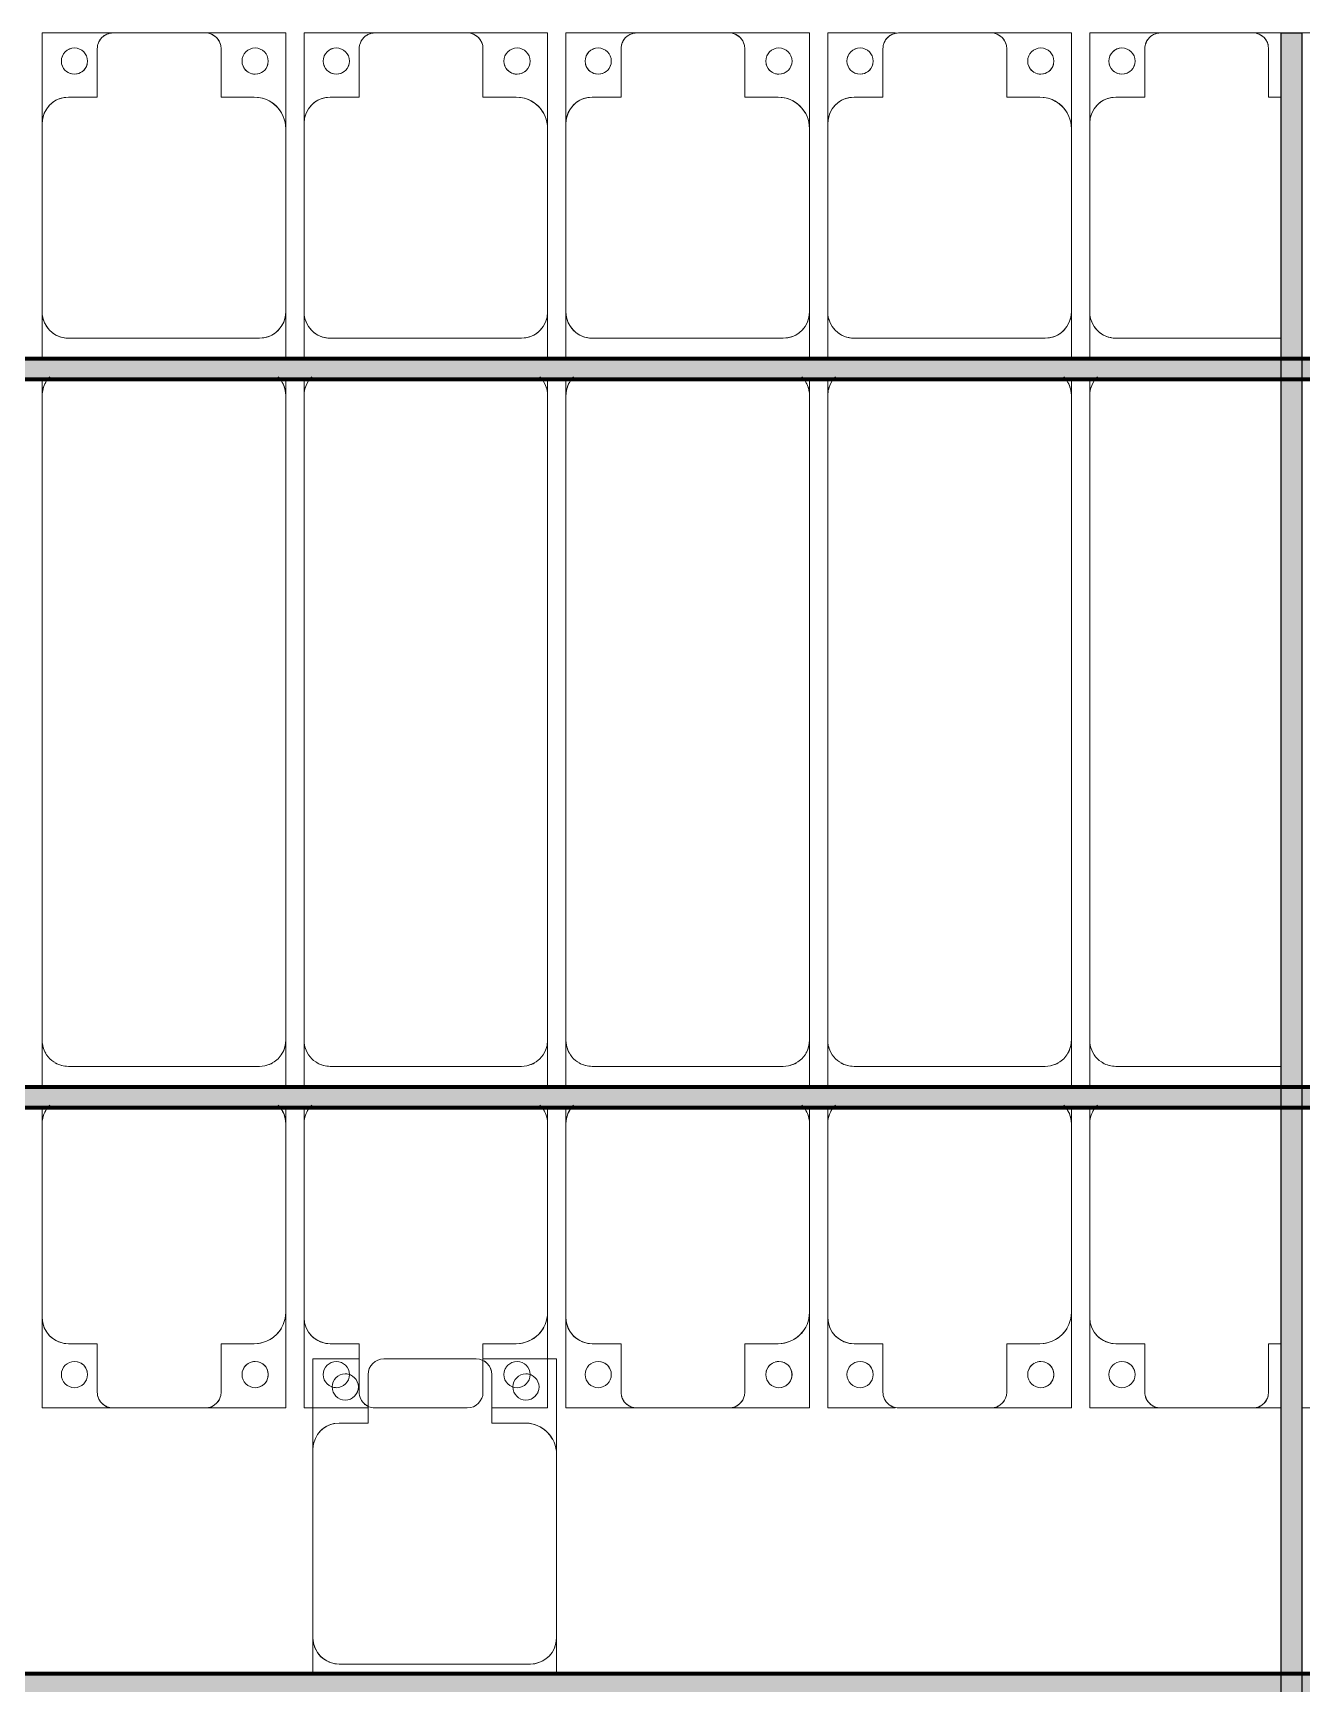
# Model space of a CAD drawing. Header units: millimetres. Extents: x -291190 to 146725, y 19759 to 185158.
# Drawn here: x -255947 to -253524, y 135990 to 139141 of the extents above; entities that cross this region are included whole.
import ezdxf

# ---------------------------------------------------------------- set-up
doc = ezdxf.new("R2010")
doc.units = ezdxf.units.MM
doc.layers.add('A-GENM', color=13, linetype='Continuous', lineweight=9)
doc.layers.add('S-BEAM', color=12, linetype='Continuous', lineweight=9)

# ---------------------------------------------------------------- blocks, each defined once
blk = doc.blocks.new('Dầm C52 - Dầm C52-73883-KHUNG KẾT CẤU BÈ PIN 4')
at = {"layer": 'S-BEAM', "lineweight": 140}
blk.add_hatch(color=1, dxfattribs=at).paths.add_polyline_path([(-174539.9, 20), (-174539.9, -20), (174539.9, -20), (174539.9, 20), (-173700.3, 20)])
at = {"layer": 'S-BEAM', "color": 1, "lineweight": 140}
for p, q in [((-174539.9, 20), (174539.9, 20)), ((174539.9, -20), (-174539.9, -20))]:
    blk.add_line(p, q, dxfattribs=at)
blk = doc.blocks.new('Dai phao do pin - DẢI PHAO ĐỠ PIN-V47-KHUNG KẾT CẤU BÈ PIN 4')
at = {"layer": 'A-GENM', "color": 7}
for p, q in [((-1312.2, 241.6), (-1129.7, 241.6)), ((-1312.2, 101.2), (-1312.2, 241.6)), ((-1312.2, 241.6), (-1312.2, 223.4)), ((-1129.7, 241.6), (-1312.2, 241.6)), ((-779.7, 241.6), (-1129.7, 241.6)), ((-779.7, 241.6), (-711.7, 241.6)), ((-779.7, 241.6), (-711.7, 241.6)), ((-729.7, -173.4), (-729.7, 191.6)), ((-1312.2, 171.3), (-1312.2, 156.1)), ((-1189.7, 181.6), (-1189.7, 118.2)), ((-1312.2, 142), (-1312.2, 123.8)), ((-1189.7, 118.2), (-1282.2, 118.2)), ((-1312.2, 88.2), (-1312.2, -88.2)), ((-1282.2, -118.2), (-1189.7, -118.2)), ((-1189.7, -118.2), (-1189.7, -173.4)), ((-1312.2, -223.4), (-1312.2, -135.2)), ((-1312.2, -146), (-1312.2, -166.1)), ((-1312.2, -175.4), (-1312.2, -212.7)), ((-1139.7, -223.4), (-1312.2, -223.4)), ((-1248.2, -223.4), (-1229.3, -223.4)), ((-1221, -223.4), (-1139.7, -223.4)), ((-1139.7, -223.4), (-779.7, -223.4)), ((-711.7, -223.4), (-779.7, -223.4)), ((-711.7, -223.4), (-779.7, -223.4))]:
    blk.add_line(p, q, dxfattribs=at)
for centre, radius, start, end in [((-1129.7, 181.6), 60, 90, 180), ((-1129.7, 181.6), 60, 120, 180), ((-779.7, 191.6), 50, 360, 90), ((-779.7, 191.6), 50, 360, 75), ((-1258.6, 183.2), 25, 0, 180), ((-1258.6, 183.2), 25, 165, 180), ((-1258.6, 183.2), 25, 30, 75), ((-1258.6, 183.2), 25, 180, 0), ((-1258.6, 183.2), 25, 180, 270), ((-1282.2, 88.2), 30, 90, 180), ((-1282.2, 88.2), 30, 105, 150), ((-1282.2, -88.2), 30, 180, 270), ((-1258.6, -161.8), 25, 0, 180), ((-1258.6, -161.8), 25, 165, 180), ((-1258.6, -161.8), 25, 45, 75), ((-1258.6, -161.8), 25, 180, 0), ((-1258.6, -161.8), 25, 180, 270), ((-1139.7, -173.4), 50, 180, 270), ((-1139.7, -173.4), 50, 180, 255), ((-779.7, -173.4), 50, 270, 360), ((-779.7, -173.4), 50, 285, 360), ((-1139.7, -173.4), 50, 210, 225), ((-1139.7, -173.4), 50, 210, 225)]:
    blk.add_arc(centre, radius, start, end, dxfattribs=at)
blk = doc.blocks.new('Dải phao đi lại kèm đỡ invester - DẢI PHAO ĐI LẠI-71182-KHUNG KẾT CẤU BÈ PIN 4')
at = {"layer": 'A-GENM', "color": 7}
for p, q in [((11758.4, 1312.2), (11818.1, 1312.2)), ((11818.1, 1312.2), (11758.4, 1312.2)), ((11858.1, 1312.2), (11911.8, 1312.2)), ((11911.8, 1312.2), (11858.1, 1312.2)), ((12088.2, 1312.2), (11911.8, 1312.2)), ((12088.2, 1312.2), (12223.4, 1312.2)), ((12223.4, 1312.2), (12088.2, 1312.2)), ((12223.4, 1312.2), (12223.4, 1139.7)), ((12223.4, 1139.7), (12223.4, 1312.2)), ((12258.4, 1312.2), (12411.8, 1312.2)), ((12258.4, 1129.7), (12258.4, 1312.2)), ((12258.4, 1312.2), (12258.4, 1129.7)), ((12411.8, 1312.2), (12258.4, 1312.2)), ((12588.2, 1312.2), (12411.8, 1312.2)), ((12595.1, 1312.2), (12723.4, 1312.2)), ((12723.4, 1312.2), (12595.1, 1312.2)), ((12723.4, 1312.2), (12723.4, 1139.7)), ((12723.4, 1139.7), (12723.4, 1312.2)), ((12758.4, 1312.2), (12911.8, 1312.2)), ((12758.4, 1129.7), (12758.4, 1312.2)), ((12758.4, 1312.2), (12758.4, 1129.7)), ((12911.8, 1312.2), (12758.4, 1312.2)), ((13088.2, 1312.2), (12911.8, 1312.2)), ((13088.2, 1312.2), (13223.4, 1312.2)), ((13223.4, 1312.2), (13088.2, 1312.2)), ((13223.4, 1312.2), (13223.4, 1139.7)), ((13223.4, 1139.7), (13223.4, 1312.2)), ((13258.4, 1312.2), (13364.8, 1312.2)), ((13258.4, 1129.7), (13258.4, 1312.2)), ((13308.1, 1312.2), (13296.2, 1312.2)), ((13345.9, 1312.2), (13332.6, 1312.2)), ((13588.2, 1312.2), (13411.8, 1312.2)), ((13601.2, 1312.2), (13723.4, 1312.2)), ((13625.3, 1312.2), (13610.3, 1312.2)), ((13657, 1312.2), (13644.7, 1312.2)), ((13723.4, 1312.2), (13705.4, 1312.2)), ((13723.4, 1312.2), (13723.4, 1139.7)), ((13723.4, 1139.7), (13723.4, 1312.2)), ((13758.4, 1312.2), (13911.8, 1312.2)), ((13758.4, 1129.7), (13758.4, 1312.2)), ((13758.4, 1312.2), (13758.4, 1129.7)), ((13911.8, 1312.2), (13758.4, 1312.2)), ((14088.2, 1312.2), (13911.8, 1312.2)), ((14088.2, 1312.2), (14223.4, 1312.2)), ((14223.4, 1312.2), (14088.2, 1312.2)), ((14223.4, 1312.2), (14223.4, 1139.7)), ((14223.4, 1139.7), (14223.4, 1312.2)), ((11881.8, 1282.2), (11881.8, 1189.7)), ((12118.2, 1189.7), (12118.2, 1282.2)), ((12381.8, 1282.2), (12381.8, 1189.7)), ((12618.2, 1189.7), (12618.2, 1282.2)), ((12881.8, 1282.2), (12881.8, 1189.7)), ((13118.2, 1189.7), (13118.2, 1282.2)), ((13381.8, 1282.2), (13381.8, 1189.7)), ((13618.2, 1189.7), (13618.2, 1282.2)), ((13881.8, 1282.2), (13881.8, 1189.7)), ((14118.2, 1189.7), (14118.2, 1282.2)), ((13258.4, 1248.4), (13258.4, 1227)), ((13258.4, 1219.8), (13258.4, 1129.7)), ((11881.8, 1189.7), (11858.1, 1189.7)), ((12173.4, 1189.7), (12118.2, 1189.7)), ((12381.8, 1189.7), (12318.4, 1189.7)), ((12673.4, 1189.7), (12618.2, 1189.7)), ((12881.8, 1189.7), (12818.4, 1189.7)), ((13173.4, 1189.7), (13118.2, 1189.7)), ((13381.8, 1189.7), (13318.4, 1189.7)), ((13673.4, 1189.7), (13618.2, 1189.7)), ((13881.8, 1189.7), (13818.4, 1189.7)), ((14173.4, 1189.7), (14118.2, 1189.7)), ((12223.4, 769.7), (12223.4, 1139.7)), ((12723.4, 769.7), (12723.4, 1139.7)), ((13223.4, 769.7), (13223.4, 1139.7)), ((13723.4, 769.7), (13723.4, 1139.7)), ((14223.4, 769.7), (14223.4, 1139.7)), ((12258.4, 1129.7), (12258.4, 769.7)), ((12758.4, 1129.7), (12758.4, 769.7)), ((13258.4, 1129.7), (13258.4, 769.7)), ((13758.4, 1129.7), (13758.4, 769.7)), ((12223.4, 769.7), (12223.4, 739.2)), ((12223.4, 769.7), (12223.4, 739.2)), ((12258.4, 739.2), (12258.4, 769.7)), ((12258.4, 739.2), (12258.4, 769.7)), ((12723.4, 769.7), (12723.4, 739.2)), ((12723.4, 769.7), (12723.4, 739.2)), ((12758.4, 739.2), (12758.4, 769.7)), ((12758.4, 739.2), (12758.4, 769.7)), ((13223.4, 769.7), (13223.4, 739.2)), ((13223.4, 769.7), (13223.4, 739.2)), ((13258.4, 739.2), (13258.4, 769.7)), ((13258.4, 739.2), (13258.4, 769.7)), ((13723.4, 769.7), (13723.4, 739.2)), ((13723.4, 769.7), (13723.4, 739.2)), ((13758.4, 739.2), (13758.4, 769.7)), ((13758.4, 739.2), (13758.4, 769.7)), ((14223.4, 769.7), (14223.4, 739.2)), ((14223.4, 769.7), (14223.4, 739.2)), ((12223.4, 699.2), (12223.4, 610.3)), ((12223.4, 699.2), (12223.4, 610.3)), ((12258.4, 610.3), (12258.4, 699.2)), ((12258.4, 610.3), (12258.4, 699.2)), ((12723.4, 699.2), (12723.4, 610.3)), ((12723.4, 699.2), (12723.4, 610.3)), ((12758.4, 610.3), (12758.4, 699.2)), ((12758.4, 610.3), (12758.4, 699.2)), ((13223.4, 699.2), (13223.4, 610.3)), ((13223.4, 699.2), (13223.4, 610.3)), ((13258.4, 610.3), (13258.4, 699.2)), ((13258.4, 610.3), (13258.4, 699.2)), ((13723.4, 699.2), (13723.4, 610.3)), ((13723.4, 699.2), (13723.4, 610.3)), ((13758.4, 610.3), (13758.4, 699.2)), ((13758.4, 610.3), (13758.4, 699.2)), ((14223.4, 699.2), (14223.4, 610.3)), ((14223.4, 699.2), (14223.4, 610.3)), ((12173.4, 660.3), (11858.1, 660.3)), ((12673.4, 660.3), (12308.4, 660.3)), ((13173.4, 660.3), (12808.4, 660.3)), ((13673.4, 660.3), (13308.4, 660.3)), ((14173.4, 660.3), (13808.4, 660.3)), ((12223.4, -620.3), (12223.4, 610.3)), ((12258.4, 610.3), (12258.4, -620.3)), ((12723.4, -620.3), (12723.4, 610.3)), ((12758.4, 610.3), (12758.4, -620.3)), ((13223.4, -620.3), (13223.4, 610.3)), ((13258.4, 610.3), (13258.4, -620.3)), ((13723.4, -620.3), (13723.4, 610.3)), ((13758.4, 610.3), (13758.4, -620.3)), ((14223.4, -620.3), (14223.4, 610.3)), ((12223.4, -620.3), (12223.4, -650.8)), ((12223.4, -620.3), (12223.4, -650.8)), ((12258.4, -650.8), (12258.4, -620.3)), ((12258.4, -650.8), (12258.4, -620.3)), ((12723.4, -620.3), (12723.4, -650.8)), ((12723.4, -620.3), (12723.4, -650.8)), ((12758.4, -650.8), (12758.4, -620.3)), ((12758.4, -650.8), (12758.4, -620.3)), ((13223.4, -620.3), (13223.4, -650.8)), ((13223.4, -620.3), (13223.4, -650.8)), ((13258.4, -650.8), (13258.4, -620.3)), ((13258.4, -650.8), (13258.4, -620.3)), ((13723.4, -620.3), (13723.4, -650.8)), ((13723.4, -620.3), (13723.4, -650.8)), ((13758.4, -650.8), (13758.4, -620.3)), ((13758.4, -650.8), (13758.4, -620.3)), ((14223.4, -620.3), (14223.4, -650.8)), ((14223.4, -620.3), (14223.4, -650.8)), ((12223.4, -690.8), (12223.4, -779.7)), ((12223.4, -690.8), (12223.4, -779.7)), ((12258.4, -779.7), (12258.4, -690.8)), ((12258.4, -779.7), (12258.4, -690.8)), ((12723.4, -690.8), (12723.4, -779.7)), ((12723.4, -690.8), (12723.4, -779.7)), ((12758.4, -779.7), (12758.4, -690.8)), ((12758.4, -779.7), (12758.4, -690.8)), ((13223.4, -690.8), (13223.4, -779.7)), ((13223.4, -690.8), (13223.4, -779.7)), ((13258.4, -779.7), (13258.4, -690.8)), ((13258.4, -779.7), (13258.4, -690.8)), ((13723.4, -690.8), (13723.4, -779.7)), ((13723.4, -690.8), (13723.4, -779.7)), ((13758.4, -779.7), (13758.4, -690.8)), ((13758.4, -779.7), (13758.4, -690.8)), ((14223.4, -690.8), (14223.4, -779.7)), ((14223.4, -690.8), (14223.4, -779.7)), ((12173.4, -729.7), (11858.1, -729.7)), ((12673.4, -729.7), (12308.4, -729.7)), ((13173.4, -729.7), (12808.4, -729.7)), ((13673.4, -729.7), (13308.4, -729.7)), ((14173.4, -729.7), (13808.4, -729.7)), ((12223.4, -1139.7), (12223.4, -779.7)), ((12258.4, -779.7), (12258.4, -1129.7)), ((12723.4, -1139.7), (12723.4, -779.7)), ((12758.4, -779.7), (12758.4, -1129.7)), ((13223.4, -1139.7), (13223.4, -779.7)), ((13258.4, -779.7), (13258.4, -1129.7)), ((13723.4, -1139.7), (13723.4, -779.7)), ((13758.4, -779.7), (13758.4, -1129.7)), ((14223.4, -1139.7), (14223.4, -779.7)), ((12258.4, -1312.2), (12258.4, -1129.7)), ((12258.4, -1129.7), (12258.4, -1312.2)), ((12758.4, -1312.2), (12758.4, -1129.7)), ((12758.4, -1129.7), (12758.4, -1312.2)), ((13258.4, -1312.2), (13258.4, -1129.7)), ((13258.4, -1129.7), (13258.4, -1312.2)), ((13758.4, -1312.2), (13758.4, -1129.7)), ((13758.4, -1129.7), (13758.4, -1312.2)), ((12223.4, -1139.7), (12223.4, -1312.2)), ((12223.4, -1312.2), (12223.4, -1139.7)), ((12723.4, -1139.7), (12723.4, -1312.2)), ((12723.4, -1312.2), (12723.4, -1139.7)), ((13223.4, -1139.7), (13223.4, -1312.2)), ((13223.4, -1312.2), (13223.4, -1139.7)), ((13723.4, -1139.7), (13723.4, -1312.2)), ((13723.4, -1312.2), (13723.4, -1139.7)), ((14223.4, -1139.7), (14223.4, -1312.2)), ((14223.4, -1312.2), (14223.4, -1139.7)), ((11858.1, -1189.7), (11881.8, -1189.7)), ((11881.8, -1189.7), (11881.8, -1282.2)), ((12118.2, -1282.2), (12118.2, -1189.7)), ((12118.2, -1189.7), (12173.4, -1189.7)), ((12318.4, -1189.7), (12381.8, -1189.7)), ((12381.8, -1189.7), (12381.8, -1282.2)), ((12618.2, -1282.2), (12618.2, -1189.7)), ((12618.2, -1189.7), (12673.4, -1189.7)), ((12818.4, -1189.7), (12881.8, -1189.7)), ((12881.8, -1189.7), (12881.8, -1282.2)), ((13118.2, -1282.2), (13118.2, -1189.7)), ((13118.2, -1189.7), (13173.4, -1189.7)), ((13318.4, -1189.7), (13381.8, -1189.7)), ((13381.8, -1189.7), (13381.8, -1282.2)), ((13618.2, -1282.2), (13618.2, -1189.7)), ((13618.2, -1189.7), (13673.4, -1189.7)), ((13818.4, -1189.7), (13881.8, -1189.7)), ((13881.8, -1189.7), (13881.8, -1282.2)), ((14118.2, -1282.2), (14118.2, -1189.7)), ((14118.2, -1189.7), (14173.4, -1189.7)), ((11818.1, -1312.2), (11758.4, -1312.2)), ((11758.4, -1312.2), (11818.1, -1312.2)), ((11911.8, -1312.2), (11858.1, -1312.2)), ((11858.1, -1312.2), (11911.8, -1312.2)), ((11911.8, -1312.2), (12088.2, -1312.2)), ((12223.4, -1312.2), (12088.2, -1312.2)), ((12088.2, -1312.2), (12223.4, -1312.2)), ((12411.8, -1312.2), (12258.4, -1312.2)), ((12258.4, -1312.2), (12411.8, -1312.2)), ((12411.8, -1312.2), (12588.2, -1312.2)), ((12723.4, -1312.2), (12595.1, -1312.2)), ((12595.1, -1312.2), (12723.4, -1312.2)), ((12911.8, -1312.2), (12758.4, -1312.2)), ((12758.4, -1312.2), (12911.8, -1312.2)), ((12911.8, -1312.2), (13088.2, -1312.2)), ((13223.4, -1312.2), (13088.2, -1312.2)), ((13088.2, -1312.2), (13223.4, -1312.2)), ((13411.8, -1312.2), (13258.4, -1312.2)), ((13258.4, -1312.2), (13411.8, -1312.2)), ((13411.8, -1312.2), (13588.2, -1312.2)), ((13723.4, -1312.2), (13588.2, -1312.2)), ((13588.2, -1312.2), (13723.4, -1312.2)), ((13911.8, -1312.2), (13758.4, -1312.2)), ((13758.4, -1312.2), (13911.8, -1312.2)), ((13911.8, -1312.2), (14088.2, -1312.2)), ((14223.4, -1312.2), (14088.2, -1312.2)), ((14088.2, -1312.2), (14223.4, -1312.2))]:
    blk.add_line(p, q, dxfattribs=at)
for centre, radius, start, end in [((11911.8, 1282.2), 30, 90, 180), ((11911.8, 1282.2), 30, 105, 165), ((11911.8, 1282.2), 30, 135, 165), ((11911.8, 1282.2), 30, 135, 165), ((11911.8, 1282.2), 30, 105, 120), ((11911.8, 1282.2), 30, 105, 120), ((12088.2, 1282.2), 30, 360, 90), ((12088.2, 1282.2), 30, 60, 75), ((12088.2, 1282.2), 30, 15, 75), ((12088.2, 1282.2), 30, 60, 75), ((12088.2, 1282.2), 30, 15, 30), ((12088.2, 1282.2), 30, 15, 30), ((12411.8, 1282.2), 30, 90, 180), ((12411.8, 1282.2), 30, 105, 165), ((12411.8, 1282.2), 30, 135, 165), ((12411.8, 1282.2), 30, 135, 165), ((12411.8, 1282.2), 30, 105, 120), ((12411.8, 1282.2), 30, 105, 120), ((12588.2, 1282.2), 30, 360, 90), ((12588.2, 1282.2), 30, 60, 76.8035), ((12588.2, 1282.2), 30, 15, 76.8035), ((12588.2, 1282.2), 30, 60, 76.8035), ((12588.2, 1282.2), 30, 15, 30), ((12588.2, 1282.2), 30, 15, 30), ((12911.8, 1282.2), 30, 90, 180), ((12911.8, 1282.2), 30, 105, 165), ((12911.8, 1282.2), 30, 135, 165), ((12911.8, 1282.2), 30, 135, 165), ((12911.8, 1282.2), 30, 105, 120), ((12911.8, 1282.2), 30, 105, 120), ((13088.2, 1282.2), 30, 360, 90), ((13088.2, 1282.2), 30, 60, 75), ((13088.2, 1282.2), 30, 15, 75), ((13088.2, 1282.2), 30, 60, 75), ((13088.2, 1282.2), 30, 15, 30), ((13088.2, 1282.2), 30, 15, 30), ((13411.8, 1282.2), 30, 90, 180), ((13588.2, 1282.2), 30, 360, 90), ((13588.2, 1282.2), 30, 15, 60), ((13911.8, 1282.2), 30, 90, 180), ((13911.8, 1282.2), 30, 105, 165), ((13911.8, 1282.2), 30, 135, 165), ((13911.8, 1282.2), 30, 135, 165), ((13911.8, 1282.2), 30, 105, 120), ((13911.8, 1282.2), 30, 105, 120), ((14088.2, 1282.2), 30, 360, 90), ((14088.2, 1282.2), 30, 60, 75), ((14088.2, 1282.2), 30, 15, 75), ((14088.2, 1282.2), 30, 60, 75), ((14088.2, 1282.2), 30, 15, 30), ((14088.2, 1282.2), 30, 15, 30), ((12161.8, 1248.6), 25, 90, 270), ((12161.8, 1248.6), 25, 90, 180), ((12161.8, 1248.6), 25, 270, 90), ((12161.8, 1248.6), 25, 270, 90), ((12316.8, 1248.6), 25, 90, 270), ((12316.8, 1248.6), 25, 90, 255), ((12316.8, 1248.6), 25, 270, 90), ((12316.8, 1248.6), 25, 0, 90), ((12661.8, 1248.6), 25, 90, 270), ((12661.8, 1248.6), 25, 90, 180), ((12661.8, 1248.6), 25, 270, 90), ((12661.8, 1248.6), 25, 270, 90), ((12816.8, 1248.6), 25, 90, 270), ((12816.8, 1248.6), 25, 90, 255), ((12816.8, 1248.6), 25, 270, 90), ((12816.8, 1248.6), 25, 0, 90), ((13161.8, 1248.6), 25, 90, 270), ((13161.8, 1248.6), 25, 90, 180), ((13161.8, 1248.6), 25, 270, 90), ((13161.8, 1248.6), 25, 270, 90), ((13316.8, 1248.6), 25, 90, 270), ((13316.8, 1248.6), 25, 90, 180), ((13316.8, 1248.6), 25, 270, 90), ((13316.8, 1248.6), 25, 0, 90), ((13661.8, 1248.6), 25, 90, 270), ((13661.8, 1248.6), 25, 90, 180), ((13661.8, 1248.6), 25, 270, 90), ((13661.8, 1248.6), 25, 75, 90), ((13816.8, 1248.6), 25, 90, 270), ((13816.8, 1248.6), 25, 90, 255), ((13816.8, 1248.6), 25, 270, 90), ((13816.8, 1248.6), 25, 0, 90), ((14161.8, 1248.6), 25, 90, 270), ((14161.8, 1248.6), 25, 90, 180), ((14161.8, 1248.6), 25, 270, 90), ((14161.8, 1248.6), 25, 270, 90), ((12161.8, 1248.6), 25, 195, 255), ((12316.8, 1248.6), 25, 300, 345), ((12661.8, 1248.6), 25, 195, 255), ((12816.8, 1248.6), 25, 300, 345), ((13161.8, 1248.6), 25, 195, 255), ((13316.8, 1248.6), 25, 330, 345), ((13661.8, 1248.6), 25, 315, 0), ((13816.8, 1248.6), 25, 300, 345), ((14161.8, 1248.6), 25, 195, 255), ((12316.8, 1248.6), 25, 270, 285), ((12816.8, 1248.6), 25, 270, 285), ((13816.8, 1248.6), 25, 270, 285), ((12173.4, 1139.7), 50, 0, 90), ((12173.4, 1139.7), 50, 45, 90), ((12173.4, 1139.7), 50, 15, 90), ((12173.4, 1139.7), 50, 45, 90), ((12318.4, 1129.7), 60, 90, 180), ((12318.4, 1129.7), 60, 90, 150), ((12318.4, 1129.7), 60, 135, 150), ((12318.4, 1129.7), 60, 135, 150), ((12673.4, 1139.7), 50, 0, 90), ((12673.4, 1139.7), 50, 45, 90), ((12673.4, 1139.7), 50, 15, 90), ((12673.4, 1139.7), 50, 45, 90), ((12818.4, 1129.7), 60, 90, 180), ((12818.4, 1129.7), 60, 90, 150), ((12818.4, 1129.7), 60, 135, 150), ((12818.4, 1129.7), 60, 135, 150), ((13173.4, 1139.7), 50, 0, 90), ((13173.4, 1139.7), 50, 45, 90), ((13173.4, 1139.7), 50, 15, 90), ((13173.4, 1139.7), 50, 45, 90), ((13318.4, 1129.7), 60, 90, 180), ((13318.4, 1129.7), 60, 90, 150), ((13318.4, 1129.7), 60, 135, 150), ((13318.4, 1129.7), 60, 135, 150), ((13673.4, 1139.7), 50, 0, 90), ((13673.4, 1139.7), 50, 45, 90), ((13673.4, 1139.7), 50, 15, 90), ((13673.4, 1139.7), 50, 45, 90), ((13818.4, 1129.7), 60, 90, 180), ((13818.4, 1129.7), 60, 90, 150), ((13818.4, 1129.7), 60, 135, 150), ((13818.4, 1129.7), 60, 135, 150), ((14173.4, 1139.7), 50, 0, 90), ((14173.4, 1139.7), 50, 45, 90), ((14173.4, 1139.7), 50, 15, 90), ((14173.4, 1139.7), 50, 45, 90), ((12173.4, 769.7), 50, 315, 0), ((12173.4, 769.7), 50, 315, 345), ((12308.4, 769.7), 50, 180, 225), ((12308.4, 769.7), 50, 195, 225), ((12673.4, 769.7), 50, 315, 0), ((12673.4, 769.7), 50, 315, 345), ((12808.4, 769.7), 50, 180, 225), ((12808.4, 769.7), 50, 195, 225), ((13173.4, 769.7), 50, 315, 0), ((13173.4, 769.7), 50, 315, 345), ((13308.4, 769.7), 50, 180, 225), ((13308.4, 769.7), 50, 195, 225), ((13673.4, 769.7), 50, 315, 0), ((13673.4, 769.7), 50, 315, 345), ((13808.4, 769.7), 50, 180, 225), ((13808.4, 769.7), 50, 195, 225), ((14173.4, 769.7), 50, 315, 0), ((14173.4, 769.7), 50, 315, 345), ((12173.4, 610.3), 50, 360, 90), ((12173.4, 610.3), 50, 60, 90), ((12173.4, 610.3), 50, 15, 30), ((12308.4, 610.3), 50, 90, 180), ((12308.4, 610.3), 50, 150, 180), ((12308.4, 610.3), 50, 105, 120), ((12673.4, 610.3), 50, 360, 90), ((12673.4, 610.3), 50, 60, 90), ((12673.4, 610.3), 50, 15, 30), ((12808.4, 610.3), 50, 90, 180), ((12808.4, 610.3), 50, 150, 180), ((12808.4, 610.3), 50, 105, 120), ((13173.4, 610.3), 50, 360, 90), ((13173.4, 610.3), 50, 60, 90), ((13173.4, 610.3), 50, 15, 30), ((13308.4, 610.3), 50, 90, 180), ((13308.4, 610.3), 50, 150, 180), ((13308.4, 610.3), 50, 105, 120), ((13673.4, 610.3), 50, 360, 90), ((13673.4, 610.3), 50, 60, 90), ((13673.4, 610.3), 50, 15, 30), ((13808.4, 610.3), 50, 90, 180), ((13808.4, 610.3), 50, 150, 180), ((13808.4, 610.3), 50, 105, 120), ((14173.4, 610.3), 50, 360, 90), ((14173.4, 610.3), 50, 60, 90), ((14173.4, 610.3), 50, 15, 30), ((12173.4, -620.3), 50, 315, 0), ((12173.4, -620.3), 50, 330, 0), ((12308.4, -620.3), 50, 180, 225), ((12673.4, -620.3), 50, 315, 0), ((12673.4, -620.3), 50, 330, 0), ((12808.4, -620.3), 50, 180, 225), ((13173.4, -620.3), 50, 315, 0), ((13173.4, -620.3), 50, 330, 0), ((13308.4, -620.3), 50, 180, 225), ((13673.4, -620.3), 50, 315, 0), ((13673.4, -620.3), 50, 330, 0), ((13808.4, -620.3), 50, 180, 225), ((14173.4, -620.3), 50, 315, 0), ((14173.4, -620.3), 50, 330, 0), ((12308.4, -620.3), 50, 195, 210), ((12808.4, -620.3), 50, 195, 210), ((13308.4, -620.3), 50, 195, 210), ((13808.4, -620.3), 50, 195, 210), ((12173.4, -779.7), 50, 360, 90), ((12173.4, -779.7), 50, 15, 90), ((12308.4, -779.7), 50, 90, 180), ((12308.4, -779.7), 50, 90, 165), ((12673.4, -779.7), 50, 360, 90), ((12673.4, -779.7), 50, 15, 90), ((12808.4, -779.7), 50, 90, 180), ((12808.4, -779.7), 50, 90, 165), ((13173.4, -779.7), 50, 360, 90), ((13173.4, -779.7), 50, 15, 90), ((13308.4, -779.7), 50, 90, 180), ((13308.4, -779.7), 50, 90, 165), ((13673.4, -779.7), 50, 360, 90), ((13673.4, -779.7), 50, 15, 90), ((13808.4, -779.7), 50, 90, 180), ((13808.4, -779.7), 50, 90, 165), ((14173.4, -779.7), 50, 360, 90), ((14173.4, -779.7), 50, 15, 90), ((12318.4, -1129.7), 60, 180, 270), ((12818.4, -1129.7), 60, 180, 270), ((13318.4, -1129.7), 60, 180, 270), ((13818.4, -1129.7), 60, 180, 270), ((12173.4, -1139.7), 50, 270, 360), ((12173.4, -1139.7), 50, 270, 345), ((12318.4, -1129.7), 60, 210, 270), ((12673.4, -1139.7), 50, 270, 360), ((12673.4, -1139.7), 50, 270, 345), ((12818.4, -1129.7), 60, 210, 270), ((13173.4, -1139.7), 50, 270, 360), ((13173.4, -1139.7), 50, 270, 345), ((13318.4, -1129.7), 60, 210, 270), ((13673.4, -1139.7), 50, 270, 360), ((13673.4, -1139.7), 50, 270, 345), ((13818.4, -1129.7), 60, 210, 270), ((14173.4, -1139.7), 50, 270, 360), ((14173.4, -1139.7), 50, 270, 345), ((12173.4, -1139.7), 50, 300, 315), ((12173.4, -1139.7), 50, 300, 315), ((12673.4, -1139.7), 50, 300, 315), ((12673.4, -1139.7), 50, 300, 315), ((13173.4, -1139.7), 50, 300, 315), ((13173.4, -1139.7), 50, 300, 315), ((13673.4, -1139.7), 50, 300, 315), ((13673.4, -1139.7), 50, 300, 315), ((14173.4, -1139.7), 50, 300, 315), ((14173.4, -1139.7), 50, 300, 315), ((12161.8, -1258.6), 25, 90, 270), ((12161.8, -1258.6), 25, 180, 270), ((12161.8, -1258.6), 25, 90, 165), ((12161.8, -1258.6), 25, 270, 90), ((12161.8, -1258.6), 25, 15, 90), ((12161.8, -1258.6), 25, 270, 0), ((12316.8, -1258.6), 25, 90, 270), ((12316.8, -1258.6), 25, 180, 270), ((12316.8, -1258.6), 25, 90, 165), ((12316.8, -1258.6), 25, 270, 90), ((12316.8, -1258.6), 25, 75, 90), ((12316.8, -1258.6), 25, 270, 360), ((12316.8, -1258.6), 25, 15, 60), ((12661.8, -1258.6), 25, 90, 270), ((12661.8, -1258.6), 25, 180, 270), ((12661.8, -1258.6), 25, 90, 165), ((12661.8, -1258.6), 25, 270, 90), ((12661.8, -1258.6), 25, 15, 90), ((12661.8, -1258.6), 25, 270, 0), ((12816.8, -1258.6), 25, 90, 270), ((12816.8, -1258.6), 25, 180, 270), ((12816.8, -1258.6), 25, 90, 165), ((12816.8, -1258.6), 25, 270, 90), ((12816.8, -1258.6), 25, 75, 90), ((12816.8, -1258.6), 25, 270, 360), ((12816.8, -1258.6), 25, 15, 60), ((13161.8, -1258.6), 25, 90, 270), ((13161.8, -1258.6), 25, 180, 270), ((13161.8, -1258.6), 25, 90, 165), ((13161.8, -1258.6), 25, 270, 90), ((13161.8, -1258.6), 25, 15, 90), ((13161.8, -1258.6), 25, 270, 0), ((13316.8, -1258.6), 25, 90, 270), ((13316.8, -1258.6), 25, 180, 270), ((13316.8, -1258.6), 25, 90, 165), ((13316.8, -1258.6), 25, 270, 90), ((13316.8, -1258.6), 25, 75, 90), ((13316.8, -1258.6), 25, 270, 360), ((13316.8, -1258.6), 25, 15, 60), ((13661.8, -1258.6), 25, 90, 270), ((13661.8, -1258.6), 25, 180, 270), ((13661.8, -1258.6), 25, 90, 165), ((13661.8, -1258.6), 25, 270, 90), ((13661.8, -1258.6), 25, 15, 90), ((13661.8, -1258.6), 25, 270, 0), ((13816.8, -1258.6), 25, 90, 270), ((13816.8, -1258.6), 25, 180, 270), ((13816.8, -1258.6), 25, 90, 165), ((13816.8, -1258.6), 25, 270, 90), ((13816.8, -1258.6), 25, 75, 90), ((13816.8, -1258.6), 25, 270, 360), ((13816.8, -1258.6), 25, 15, 60), ((14161.8, -1258.6), 25, 90, 270), ((14161.8, -1258.6), 25, 180, 270), ((14161.8, -1258.6), 25, 90, 165), ((14161.8, -1258.6), 25, 270, 90), ((14161.8, -1258.6), 25, 15, 90), ((14161.8, -1258.6), 25, 270, 0), ((11911.8, -1282.2), 30, 180, 270), ((11911.8, -1282.2), 30, 195, 225), ((11911.8, -1282.2), 30, 195, 255), ((11911.8, -1282.2), 30, 195, 225), ((12088.2, -1282.2), 30, 270, 0), ((12088.2, -1282.2), 30, 285, 345), ((12088.2, -1282.2), 30, 330, 345), ((12088.2, -1282.2), 30, 330, 345), ((12411.8, -1282.2), 30, 180, 270), ((12411.8, -1282.2), 30, 195, 225), ((12411.8, -1282.2), 30, 195, 255), ((12411.8, -1282.2), 30, 195, 225), ((12588.2, -1282.2), 30, 270, 0), ((12588.2, -1282.2), 30, 283.1965, 345), ((12588.2, -1282.2), 30, 330, 345), ((12588.2, -1282.2), 30, 330, 345), ((12911.8, -1282.2), 30, 180, 270), ((12911.8, -1282.2), 30, 195, 225), ((12911.8, -1282.2), 30, 195, 255), ((12911.8, -1282.2), 30, 195, 225), ((13088.2, -1282.2), 30, 270, 0), ((13088.2, -1282.2), 30, 285, 345), ((13088.2, -1282.2), 30, 330, 345), ((13088.2, -1282.2), 30, 330, 345), ((13411.8, -1282.2), 30, 180, 270), ((13411.8, -1282.2), 30, 195, 225), ((13411.8, -1282.2), 30, 195, 255), ((13411.8, -1282.2), 30, 195, 225), ((13588.2, -1282.2), 30, 270, 0), ((13588.2, -1282.2), 30, 285, 345), ((13588.2, -1282.2), 30, 330, 345), ((13588.2, -1282.2), 30, 330, 345), ((13911.8, -1282.2), 30, 180, 270), ((13911.8, -1282.2), 30, 195, 225), ((13911.8, -1282.2), 30, 195, 255), ((13911.8, -1282.2), 30, 195, 225), ((14088.2, -1282.2), 30, 270, 0), ((14088.2, -1282.2), 30, 285, 345), ((14088.2, -1282.2), 30, 330, 345), ((14088.2, -1282.2), 30, 330, 345), ((11911.8, -1282.2), 30, 240, 255), ((11911.8, -1282.2), 30, 240, 255), ((12088.2, -1282.2), 30, 285, 300), ((12088.2, -1282.2), 30, 285, 300), ((12411.8, -1282.2), 30, 240, 255), ((12411.8, -1282.2), 30, 240, 255), ((12588.2, -1282.2), 30, 283.1965, 300), ((12588.2, -1282.2), 30, 283.1965, 300), ((12911.8, -1282.2), 30, 240, 255), ((12911.8, -1282.2), 30, 240, 255), ((13088.2, -1282.2), 30, 285, 300), ((13088.2, -1282.2), 30, 285, 300), ((13411.8, -1282.2), 30, 240, 255), ((13411.8, -1282.2), 30, 240, 255), ((13588.2, -1282.2), 30, 285, 300), ((13588.2, -1282.2), 30, 285, 300), ((13911.8, -1282.2), 30, 240, 255), ((13911.8, -1282.2), 30, 240, 255), ((14088.2, -1282.2), 30, 285, 300), ((14088.2, -1282.2), 30, 285, 300)]:
    blk.add_arc(centre, radius, start, end, dxfattribs=at)
blk = doc.blocks.new('Dầm C52 - Hộp 40x60-74703-KHUNG KẾT CẤU BÈ PIN 4')
at = {"layer": 'S-BEAM', "lineweight": 25}
blk.add_hatch(color=4, dxfattribs=at).paths.add_polyline_path([(-37152.5, -20), (37152.5, -20), (37152.5, 20), (-37152.5, 20)])
at = {"layer": 'S-BEAM', "color": 4, "lineweight": 25}
for p, q in [((-37152.5, 20), (37152.5, 20)), ((37152.5, 20), (37152.5, -20)), ((37152.5, -20), (-37152.5, -20))]:
    blk.add_line(p, q, dxfattribs=at)

msp = doc.modelspace()

# ---------------------------------------------------------------- block references
at = {"layer": 'A-GENM', "color": 7}
for name, p, rotation in [('Dải phao đi lại kèm đỡ invester - DẢI PHAO ĐI LẠI-71182-KHUNG KẾT CẤU BÈ PIN 4', (-241705.7, 137829), 180), ('Dai phao do pin - DẢI PHAO ĐỠ PIN-V47-KHUNG KẾT CẤU BÈ PIN 4', (-255188.7, 135298.2), 269.9999999999996)]:
    msp.add_blockref(name, p, dxfattribs=dict(at, rotation=rotation))
at = {"layer": 'S-BEAM', "color": 4, "lineweight": 25, "rotation": 89.99999999999977}
msp.add_blockref('Dầm C52 - Hộp 40x60-74703-KHUNG KẾT CẤU BÈ PIN 4', (-253543.8, 101988.7), dxfattribs=at)
at = {"layer": 'S-BEAM', "color": 1, "lineweight": 140, "rotation": 180}
for p in [(-109123.8, 138499.8), (-109123.8, 137109.8), (-109123.8, 135989.8)]:
    msp.add_blockref('Dầm C52 - Dầm C52-73883-KHUNG KẾT CẤU BÈ PIN 4', p, dxfattribs=at)

doc.saveas('drawing.dxf')
